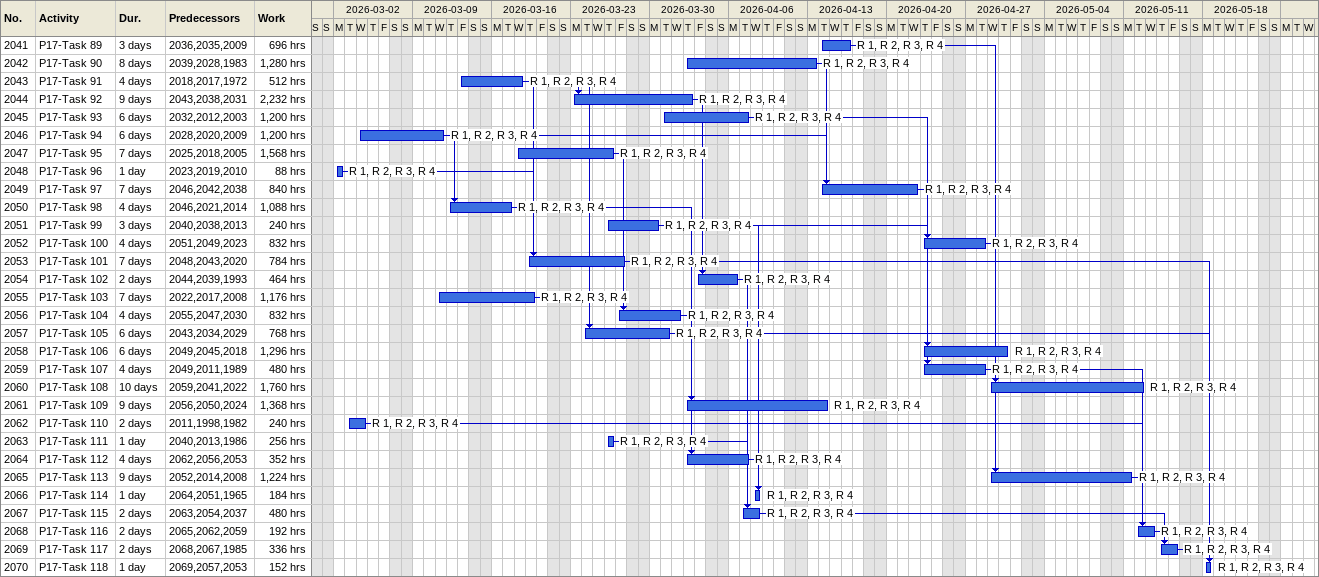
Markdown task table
| ID | Task | Duration | Start | Finish | Predecessors | Resources | Work (h) |
|---|---|---|---|---|---|---|---|
| 2041 | P17-Task 89 | 3d | 2026-04-14 | 2026-04-16 | 2036, 2035, 2009 | R 1, R 2, R 3, R 4 | 696 |
| 2042 | P17-Task 90 | 8d | 2026-04-02 | 2026-04-13 | 2039, 2028, 1983 | R 1, R 2, R 3, R 4 | 1280 |
| 2043 | P17-Task 91 | 4d | 2026-03-13 | 2026-03-18 | 2018, 2017, 1972 | R 1, R 2, R 3, R 4 | 512 |
| 2044 | P17-Task 92 | 9d | 2026-03-23 | 2026-04-02 | 2043, 2038, 2031 | R 1, R 2, R 3, R 4 | 2232 |
| 2045 | P17-Task 93 | 6d | 2026-03-31 | 2026-04-07 | 2032, 2012, 2003 | R 1, R 2, R 3, R 4 | 1200 |
| 2046 | P17-Task 94 | 6d | 2026-03-04 | 2026-03-11 | 2028, 2020, 2009 | R 1, R 2, R 3, R 4 | 1200 |
| 2047 | P17-Task 95 | 7d | 2026-03-18 | 2026-03-26 | 2025, 2018, 2005 | R 1, R 2, R 3, R 4 | 1568 |
| 2048 | P17-Task 96 | 1d | 2026-03-02 | 2026-03-02 | 2023, 2019, 2010 | R 1, R 2, R 3, R 4 | 88 |
| 2049 | P17-Task 97 | 7d | 2026-04-14 | 2026-04-22 | 2046, 2042, 2038 | R 1, R 2, R 3, R 4 | 840 |
| 2050 | P17-Task 98 | 4d | 2026-03-12 | 2026-03-17 | 2046, 2021, 2014 | R 1, R 2, R 3, R 4 | 1088 |
| 2051 | P17-Task 99 | 3d | 2026-03-26 | 2026-03-30 | 2040, 2038, 2013 | R 1, R 2, R 3, R 4 | 240 |
| 2052 | P17-Task 100 | 4d | 2026-04-23 | 2026-04-28 | 2051, 2049, 2023 | R 1, R 2, R 3, R 4 | 832 |
| 2053 | P17-Task 101 | 7d | 2026-03-19 | 2026-03-27 | 2048, 2043, 2020 | R 1, R 2, R 3, R 4 | 784 |
| 2054 | P17-Task 102 | 2d | 2026-04-03 | 2026-04-06 | 2044, 2039, 1993 | R 1, R 2, R 3, R 4 | 464 |
| 2055 | P17-Task 103 | 7d | 2026-03-11 | 2026-03-19 | 2022, 2017, 2008 | R 1, R 2, R 3, R 4 | 1176 |
| 2056 | P17-Task 104 | 4d | 2026-03-27 | 2026-04-01 | 2055, 2047, 2030 | R 1, R 2, R 3, R 4 | 832 |
| 2057 | P17-Task 105 | 6d | 2026-03-24 | 2026-03-31 | 2043, 2034, 2029 | R 1, R 2, R 3, R 4 | 768 |
| 2058 | P17-Task 106 | 6d | 2026-04-23 | 2026-04-30 | 2049, 2045, 2018 | R 1, R 2, R 3, R 4 | 1296 |
| 2059 | P17-Task 107 | 4d | 2026-04-23 | 2026-04-28 | 2049, 2011, 1989 | R 1, R 2, R 3, R 4 | 480 |
| 2060 | P17-Task 108 | 10d | 2026-04-29 | 2026-05-12 | 2059, 2041, 2022 | R 1, R 2, R 3, R 4 | 1760 |
| 2061 | P17-Task 109 | 9d | 2026-04-02 | 2026-04-14 | 2056, 2050, 2024 | R 1, R 2, R 3, R 4 | 1368 |
| 2062 | P17-Task 110 | 2d | 2026-03-03 | 2026-03-04 | 2011, 1998, 1982 | R 1, R 2, R 3, R 4 | 240 |
| 2063 | P17-Task 111 | 1d | 2026-03-26 | 2026-03-26 | 2040, 2013, 1986 | R 1, R 2, R 3, R 4 | 256 |
| 2064 | P17-Task 112 | 4d | 2026-04-02 | 2026-04-07 | 2062, 2056, 2053 | R 1, R 2, R 3, R 4 | 352 |
| 2065 | P17-Task 113 | 9d | 2026-04-29 | 2026-05-11 | 2052, 2014, 2008 | R 1, R 2, R 3, R 4 | 1224 |
| 2066 | P17-Task 114 | 1d | 2026-04-08 | 2026-04-08 | 2064, 2051, 1965 | R 1, R 2, R 3, R 4 | 184 |
| 2067 | P17-Task 115 | 2d | 2026-04-07 | 2026-04-08 | 2063, 2054, 2037 | R 1, R 2, R 3, R 4 | 480 |
| 2068 | P17-Task 116 | 2d | 2026-05-12 | 2026-05-13 | 2065, 2062, 2059 | R 1, R 2, R 3, R 4 | 192 |
| 2069 | P17-Task 117 | 2d | 2026-05-14 | 2026-05-15 | 2068, 2067, 1985 | R 1, R 2, R 3, R 4 | 336 |
| 2070 | P17-Task 118 | 1d | 2026-05-18 | 2026-05-18 | 2069, 2057, 2053 | R 1, R 2, R 3, R 4 | 152 |
